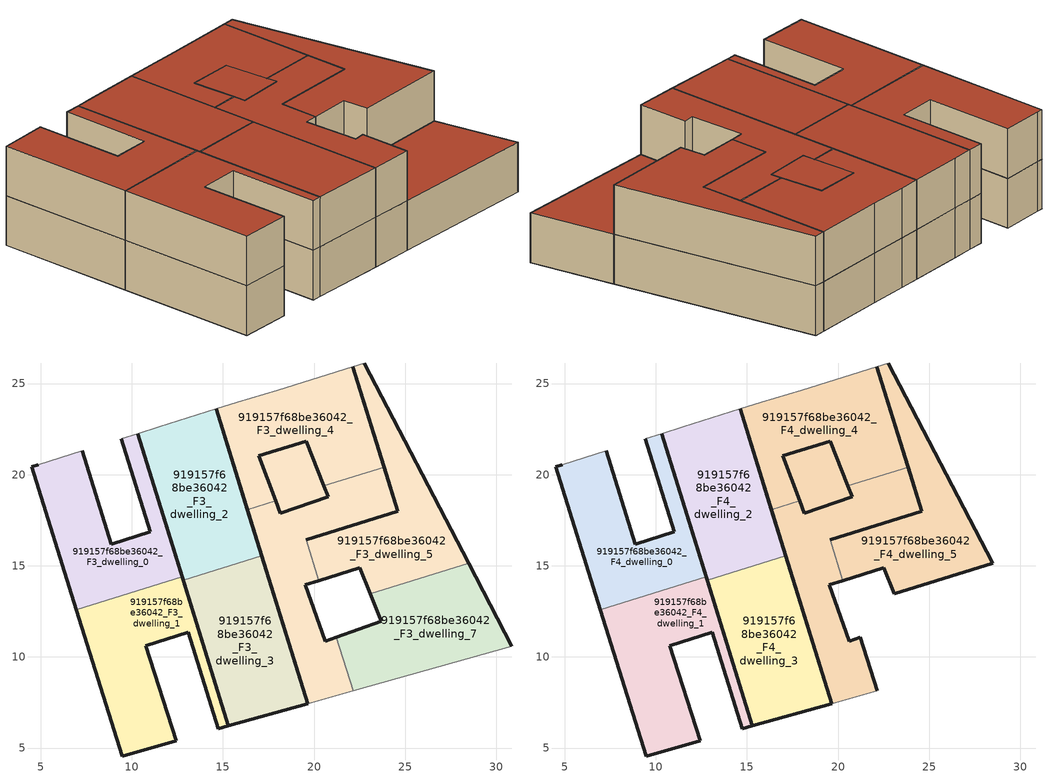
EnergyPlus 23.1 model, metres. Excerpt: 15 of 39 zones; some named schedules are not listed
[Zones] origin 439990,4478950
919157f68be36042_F3_dwelling_0
 floor to 919157f68be36042_F2_dwelling_0 (EU_floor_Construction): 12.76,14.39 10.32,22.25 9.41,21.97 11,16.86 8.87,16.19 7.27,21.32 4.87,20.55 4.5,20.44 6.97,12.59 z9
 wall outside (EU_wall_Construction): 7.27,21.32 8.87,16.19 11,16.86 9.41,21.97 / 10.32,22.25 12.76,14.39 / 6.97,12.59 4.5,20.44 4.87,20.55 z9:12
 wall adiabatic (EU_wall_Construction): 4.87,20.55 7.27,21.32 / 9.41,21.97 10.32,22.25 z9:12
 wall to 919157f68be36042_F3_dwelling_1 (EU_wall_Construction): 12.76,14.39 6.97,12.59 z9:12
919157f68be36042_F3_dwelling_1
 floor to 919157f68be36042_F2_dwelling_1 (EU_floor_Construction): 14.75,6.05 15.31,6.21 12.76,14.39 6.97,12.59 9.49,4.56 12.44,5.41 10.77,10.62 13.09,11.35 z9
 wall outside (EU_wall_Construction): 12.76,14.39 15.31,6.21 14.75,6.05 13.09,11.35 10.77,10.62 12.44,5.41 9.49,4.56 6.97,12.59 z9:12
919157f68be36042_F3_dwelling_2
 floor to 919157f68be36042_F2_dwelling_2 (EU_floor_Construction): 17.13,15.55 14.63,23.61 11.5,22.63 10.32,22.25 12.82,14.21 z9
 wall outside (EU_wall_Construction): 14.63,23.61 17.13,15.55 / 12.82,14.21 10.32,22.25 z9:12
 wall adiabatic (EU_wall_Construction): 10.32,22.25 11.51,22.63 14.63,23.61 z9:12
 wall to 919157f68be36042_F3_dwelling_3 (EU_wall_Construction): 17.13,15.55 12.82,14.21 z9:12
919157f68be36042_F3_dwelling_3
 floor to 919157f68be36042_F2_dwelling_3 (EU_floor_Construction): 19.66,7.43 17.13,15.55 12.82,14.21 15.31,6.21 z9
 wall outside (EU_wall_Construction): 17.13,15.55 19.66,7.43 15.31,6.21 12.82,14.21 z9:12
919157f68be36042_F3_dwelling_4
 floor outside (EU_floor_Construction): 23.84,20.41 22.12,25.93 18.02,24.64 15.8,23.97 14.63,23.61 16.34,18.08 17.89,18.56 16.97,21.04 19.56,21.83 20.53,19.39 z9; 28.48,15.14 22.75,26.12 22.12,25.93 24.6,17.98 19.57,16.42 20.26,14.19 22.5,14.89 23.08,13.46 z9
 wall outside (EU_wall_Construction): 22.12,25.93 23.84,20.42 / 20.53,19.39 19.56,21.83 16.97,21.04 17.89,18.56 / 16.34,18.08 14.63,23.61 z9:12
 wall adiabatic (EU_wall_Construction): 14.63,23.61 15.8,23.97 18.02,24.64 22.12,25.93 z9:12
 wall to 919157f68be36042_F3_dwelling_5 (EU_wall_Construction): 23.84,20.42 20.53,19.39 / 17.89,18.56 16.34,18.08 z9:12
919157f68be36042_F3_dwelling_5
 floor to 919157f68be36042_F2_dwelling_5 (EU_floor_Construction): 22.14,8.13 21.23,11.08 20.63,10.87 19.52,13.95 20.26,14.19 19.57,16.42 24.6,17.98 23.84,20.41 20.53,19.39 20.78,18.78 18.14,17.88 17.89,18.56 16.34,18.08 19.66,7.43 z9; 28.48,15.14 22.75,26.12 22.12,25.93 24.6,17.98 19.57,16.42 20.26,14.19 22.5,14.89 23.08,13.46 z9
 wall outside (EU_wall_Construction): 17.89,18.56 18.14,17.88 20.78,18.78 20.53,19.39 / 23.84,20.42 24.6,17.98 19.57,16.41 / 20.26,14.19 19.52,13.95 20.63,10.87 21.23,11.08 / 19.66,7.43 16.34,18.08 z9:12
 wall adiabatic (EU_wall_Construction): 22.14,8.13 19.66,7.43 z9:12
 wall to 919157f68be36042_F3_dwelling_6 (EU_wall_Construction): 19.57,16.42 20.26,14.19 z9:12
 wall to 919157f68be36042_F3_dwelling_7 (EU_wall_Construction): 21.23,11.08 22.14,8.13 z9:12
919157f68be36042_F3_dwelling_6
 floor outside (EU_floor_Construction): 22.14,8.13 21.23,11.08 20.63,10.87 19.52,13.95 20.26,14.19 19.57,16.42 24.6,17.98 23.84,20.41 20.53,19.39 20.78,18.78 18.14,17.88 17.89,18.56 16.34,18.08 19.66,7.43 z9
 floor to 919157f68be36042_F2_dwelling_6 (EU_floor_Construction): 28.48,15.14 22.75,26.12 22.12,25.93 24.6,17.98 19.57,16.42 20.26,14.19 22.5,14.89 23.08,13.46 z9; 20.78,18.78 19.56,21.83 16.97,21.04 18.14,17.88 z9; 23.84,20.41 22.12,25.93 18.02,24.64 15.8,23.97 14.63,23.61 16.34,18.08 17.89,18.56 16.97,21.04 19.56,21.83 20.53,19.39 z9
 wall outside (EU_wall_Construction): 22.75,26.12 28.48,15.14 / 23.08,13.46 22.5,14.89 20.26,14.19 / 19.57,16.42 24.6,17.98 22.12,25.93 z9:12
 wall adiabatic (EU_wall_Construction): 22.12,25.93 22.75,26.12 z9:12
 wall to 919157f68be36042_F3_dwelling_7 (EU_wall_Construction): 28.48,15.14 23.08,13.46 z9:12
919157f68be36042_F3_dwelling_7
 floor to 919157f68be36042_F2_dwelling_7 (EU_floor_Construction): 30.86,10.59 28.48,15.14 23.08,13.46 23.69,11.96 21.23,11.08 22.14,8.13 z9
 wall outside (EU_wall_Construction): 21.23,11.08 23.69,11.96 23.08,13.46 / 28.48,15.14 30.86,10.59 z9:12
 wall adiabatic (EU_wall_Construction): 30.86,10.59 22.14,8.13 z9:12
 roof outside (EU_roof_Construction): 28.48,15.14 30.86,10.59 22.14,8.13 21.23,11.08 23.69,11.96 23.08,13.46 z12
919157f68be36042_F4_dwelling_0
 floor to 919157f68be36042_F3_dwelling_0 (EU_floor_Construction): 12.76,14.39 10.32,22.25 9.41,21.97 11,16.86 8.87,16.19 7.27,21.32 4.87,20.55 4.5,20.44 6.97,12.59 z12
 wall outside (EU_wall_Construction): 7.27,21.32 8.87,16.19 11,16.86 9.41,21.97 / 10.32,22.25 12.76,14.39 / 6.97,12.59 4.5,20.44 4.87,20.55 z12:15
 wall adiabatic (EU_wall_Construction): 4.87,20.55 7.27,21.32 / 9.41,21.97 10.32,22.25 z12:15
 wall to 919157f68be36042_F4_dwelling_1 (EU_wall_Construction): 12.76,14.39 6.97,12.59 z12:15
 roof outside (EU_roof_Construction): 10.32,22.25 12.76,14.39 6.97,12.59 4.5,20.44 4.87,20.55 7.27,21.32 8.87,16.19 11,16.86 9.41,21.97 z15
919157f68be36042_F4_dwelling_1
 floor to 919157f68be36042_F3_dwelling_1 (EU_floor_Construction): 14.75,6.05 15.31,6.21 12.76,14.39 6.97,12.59 9.49,4.56 12.44,5.41 10.77,10.62 13.09,11.35 z12
 wall outside (EU_wall_Construction): 12.76,14.39 15.31,6.21 14.75,6.05 13.09,11.35 10.77,10.62 12.44,5.41 9.49,4.56 6.97,12.59 z12:15
 roof outside (EU_roof_Construction): 12.76,14.39 15.31,6.21 14.75,6.05 13.09,11.35 10.77,10.62 12.44,5.41 9.49,4.56 6.97,12.59 z15
919157f68be36042_F4_dwelling_2
 floor to 919157f68be36042_F3_dwelling_2 (EU_floor_Construction): 17.13,15.55 14.63,23.61 11.5,22.63 10.32,22.25 12.82,14.21 z12
 wall outside (EU_wall_Construction): 14.63,23.61 17.13,15.55 / 12.82,14.21 10.32,22.25 z12:15
 wall adiabatic (EU_wall_Construction): 10.32,22.25 11.51,22.63 14.63,23.61 z12:15
 wall to 919157f68be36042_F4_dwelling_3 (EU_wall_Construction): 17.13,15.55 12.82,14.21 z12:15
 roof outside (EU_roof_Construction): 14.63,23.61 17.13,15.55 12.82,14.21 10.32,22.25 11.51,22.63 z15
919157f68be36042_F4_dwelling_3
 floor to 919157f68be36042_F3_dwelling_3 (EU_floor_Construction): 19.66,7.43 17.13,15.55 12.82,14.21 15.31,6.21 z12
 wall outside (EU_wall_Construction): 17.13,15.55 19.66,7.43 15.31,6.21 12.82,14.21 z12:15
 roof outside (EU_roof_Construction): 17.13,15.55 19.66,7.43 15.31,6.21 12.82,14.21 z15
919157f68be36042_F4_dwelling_4
 floor outside (EU_floor_Construction): 23.84,20.41 22.12,25.93 18.02,24.64 15.8,23.97 14.63,23.61 16.34,18.08 17.89,18.56 16.97,21.04 19.56,21.83 20.53,19.39 z12; 28.48,15.14 22.75,26.12 22.12,25.93 24.6,17.98 19.57,16.42 20.26,14.19 22.5,14.89 23.08,13.46 z12
 wall outside (EU_wall_Construction): 22.12,25.93 23.84,20.42 / 20.53,19.39 19.56,21.83 16.97,21.04 17.89,18.56 / 16.34,18.08 14.63,23.61 z12:15
 wall adiabatic (EU_wall_Construction): 14.63,23.61 15.8,23.97 18.02,24.64 22.12,25.93 z12:15
 wall to 919157f68be36042_F4_dwelling_5 (EU_wall_Construction): 23.84,20.42 20.53,19.39 / 17.89,18.56 16.34,18.08 z12:15
 roof outside (EU_roof_Construction): 22.12,25.93 23.84,20.41 20.53,19.39 19.56,21.83 16.97,21.04 17.89,18.56 16.34,18.08 14.63,23.61 15.8,23.97 18.02,24.64 z15; 22.75,26.12 28.48,15.14 23.08,13.46 22.5,14.89 20.26,14.19 19.57,16.42 24.6,17.98 22.12,25.93 z15
919157f68be36042_F4_dwelling_5
 floor to 919157f68be36042_F3_dwelling_5 (EU_floor_Construction): 22.14,8.13 21.23,11.08 20.63,10.87 19.52,13.95 20.26,14.19 19.57,16.42 24.6,17.98 23.84,20.41 20.53,19.39 20.78,18.78 18.14,17.88 17.89,18.56 16.34,18.08 19.66,7.43 z12; 28.48,15.14 22.75,26.12 22.12,25.93 24.6,17.98 19.57,16.42 20.26,14.19 22.5,14.89 23.08,13.46 z12
 wall outside (EU_wall_Construction): 17.89,18.56 18.14,17.88 20.78,18.78 20.53,19.39 / 23.84,20.42 24.6,17.98 19.57,16.41 / 20.26,14.19 19.52,13.95 20.63,10.87 21.23,11.08 22.14,8.13 / 19.66,7.43 16.34,18.08 z12:15
 wall adiabatic (EU_wall_Construction): 22.14,8.13 19.66,7.43 z12:15
 wall to 919157f68be36042_F4_dwelling_6 (EU_wall_Construction): 19.57,16.42 20.26,14.19 z12:15
 roof outside (EU_roof_Construction): 22.75,26.12 28.48,15.14 23.08,13.46 22.5,14.89 20.26,14.19 19.57,16.42 24.6,17.98 22.12,25.93 z15; 23.84,20.41 24.6,17.98 19.57,16.42 20.26,14.19 19.52,13.95 20.63,10.87 21.23,11.08 22.14,8.13 19.66,7.43 16.34,18.08 17.89,18.56 18.14,17.88 20.78,18.78 20.53,19.39 z15
919157f68be36042_F4_dwelling_6
 floor outside (EU_floor_Construction): 22.14,8.13 21.23,11.08 20.63,10.87 19.52,13.95 20.26,14.19 19.57,16.42 24.6,17.98 23.84,20.41 20.53,19.39 20.78,18.78 18.14,17.88 17.89,18.56 16.34,18.08 19.66,7.43 z12
 floor to 919157f68be36042_F3_dwelling_6 (EU_floor_Construction): 28.48,15.14 22.75,26.12 22.12,25.93 24.6,17.98 19.57,16.42 20.26,14.19 22.5,14.89 23.08,13.46 z12; 20.78,18.78 19.56,21.83 16.97,21.04 18.14,17.88 z12; 23.84,20.41 22.12,25.93 18.02,24.64 15.8,23.97 14.63,23.61 16.34,18.08 17.89,18.56 16.97,21.04 19.56,21.83 20.53,19.39 z12
 wall outside (EU_wall_Construction): 22.75,26.12 28.48,15.14 23.08,13.46 22.5,14.89 20.26,14.19 / 19.57,16.42 24.6,17.98 22.12,25.93 z12:15
 wall adiabatic (EU_wall_Construction): 22.12,25.93 22.75,26.12 z12:15
 roof outside (EU_roof_Construction): 22.12,25.93 23.84,20.41 20.53,19.39 19.56,21.83 16.97,21.04 17.89,18.56 16.34,18.08 14.63,23.61 15.8,23.97 18.02,24.64 z15; 22.75,26.12 28.48,15.14 23.08,13.46 22.5,14.89 20.26,14.19 19.57,16.42 24.6,17.98 22.12,25.93 z15; 23.84,20.41 24.6,17.98 19.57,16.42 20.26,14.19 19.52,13.95 20.63,10.87 21.23,11.08 22.14,8.13 19.66,7.43 16.34,18.08 17.89,18.56 18.14,17.88 20.78,18.78 20.53,19.39 z15; 19.56,21.83 20.78,18.78 18.14,17.88 16.97,21.04 z15
[Building]
EU S2 Campaign: North Axis=0; Terrain=City; Solar Distribution=FullExterior
[Site:Location]
Madrid: Latitude=40.5; Longitude=-3.5; Time Zone=1; Elevation=609
[SizingPeriod:WeatherFileDays]
AnnualSizingPeriod: Begin Month=1; Begin Day of Month=1; End Month=12; End Day of Month=31; Day of Week for Start Day=Monday; Use Weather File Daylight Saving Period=No; Use Weather File Rain and Snow Indicators=No
[MATERIAL]
EU_InternalMass_Material: Roughness=MediumRough; Thickness=0.1; Conductivity=1; Density=1800; Specific Heat=900; Thermal Absorptance=0.9; Solar Absorptance=0.7; Visible Absorptance=0.7
[MATERIAL:NOMASS] Roughness=MediumRough; Thermal Absorptance=0.9; Solar Absorptance=0.7; Visible Absorptance=0.7
Name | Thermal Resistance
EU_wall_NoMass | 0.419739
EU_roof_NoMass | 0.352165
EU_floor_NoMass | 0.608284
[CONSTRUCTION]
EU_wall_Construction: EU_wall_NoMass
EU_roof_Construction: EU_roof_NoMass
EU_floor_Construction: EU_floor_NoMass
EU_InternalMass_Construction: EU_InternalMass_Material
[ZONE] Type=1; Multiplier=1; Ceiling Height=autocalculate; Floor Area=autocalculate; Part of Total Floor Area=Yes
Name | Volume
919157f68be36042_F3_dwelling_0; 919157f68be36042_F4_dwelling_0 | 114.308
919157f68be36042_F3_dwelling_1; 919157f68be36042_F4_dwelling_1; 919157f68be36042_F3_dwelling_2; 919157f68be36042_F4_dwelling_2 | 114.315
919157f68be36042_F3_dwelling_3; 919157f68be36042_F4_dwelling_3 | 114.3
919157f68be36042_F3_dwelling_4; 919157f68be36042_F4_dwelling_4 | 228.61
919157f68be36042_F3_dwelling_5; 919157f68be36042_F4_dwelling_5 | 228.605
919157f68be36042_F3_dwelling_6; 919157f68be36042_F4_dwelling_6 | 370.299
919157f68be36042_F3_dwelling_7 | 114.297
[INTERNALMASS] Construction=EU_InternalMass_Construction
Name | Zone or ZoneList | Surface Area
919157f68be36042_F3_dwelling_0_EU_InternalMass | 919157f68be36042_F3_dwelling_0 | 38.1031
919157f68be36042_F3_dwelling_1_EU_InternalMass | 919157f68be36042_F3_dwelling_1 | 38.1045
919157f68be36042_F3_dwelling_2_EU_InternalMass | 919157f68be36042_F3_dwelling_2 | 38.1059
919157f68be36042_F3_dwelling_3_EU_InternalMass | 919157f68be36042_F3_dwelling_3 | 38.1004
919157f68be36042_F3_dwelling_4_EU_InternalMass | 919157f68be36042_F3_dwelling_4 | 38.1023
919157f68be36042_F3_dwelling_5_EU_InternalMass | 919157f68be36042_F3_dwelling_5 | 38.105
919157f68be36042_F3_dwelling_6_EU_InternalMass | 919157f68be36042_F3_dwelling_6 | 38.1009
919157f68be36042_F3_dwelling_7_EU_InternalMass | 919157f68be36042_F3_dwelling_7 | 38.1018
919157f68be36042_F4_dwelling_0_EU_InternalMass | 919157f68be36042_F4_dwelling_0 | 34.8504
919157f68be36042_F4_dwelling_1_EU_InternalMass | 919157f68be36042_F4_dwelling_1 | 34.8535
919157f68be36042_F4_dwelling_2_EU_InternalMass | 919157f68be36042_F4_dwelling_2 | 78.2206
919157f68be36042_F4_dwelling_3_EU_InternalMass | 919157f68be36042_F4_dwelling_3 | 79.7267
919157f68be36042_F4_dwelling_4_EU_InternalMass | 919157f68be36042_F4_dwelling_4 | 19.6229
919157f68be36042_F4_dwelling_5_EU_InternalMass | 919157f68be36042_F4_dwelling_5 | 22.3167
919157f68be36042_F4_dwelling_6_EU_InternalMass | 919157f68be36042_F4_dwelling_6 | 35.2468
[OTHEREQUIPMENT] Fuel Type=Electricity; Design Level Calculation Method=Watts/Area; Power per Zone Floor Area=1; Fraction Latent=0; Fraction Radiant=0; Fraction Lost=0; Carbon Dioxide Generation Rate=0; EndUse Subcategory=EU_Step8_InternalGains
Name | Zone or ZoneList or Space or SpaceList | Schedule
EU_Step8_InternalGain_919157f68be36042_F3_dwelling_0_f000 | 919157f68be36042_F3_dwelling_0 | EU_Step8_GainSchedule_919157f68be36042_F3_dwelling_0_f000
EU_Step8_InternalGain_919157f68be36042_F3_dwelling_1_f000 | 919157f68be36042_F3_dwelling_1 | EU_Step8_GainSchedule_919157f68be36042_F3_dwelling_1_f000
EU_Step8_InternalGain_919157f68be36042_F3_dwelling_2_f000 | 919157f68be36042_F3_dwelling_2 | EU_Step8_GainSchedule_919157f68be36042_F3_dwelling_2_f000
EU_Step8_InternalGain_919157f68be36042_F3_dwelling_3_f000 | 919157f68be36042_F3_dwelling_3 | EU_Step8_GainSchedule_919157f68be36042_F3_dwelling_3_f000
EU_Step8_InternalGain_919157f68be36042_F3_dwelling_4_f000 | 919157f68be36042_F3_dwelling_4 | EU_Step8_GainSchedule_919157f68be36042_F3_dwelling_4_f000
EU_Step8_InternalGain_919157f68be36042_F3_dwelling_5_f000 | 919157f68be36042_F3_dwelling_5 | EU_Step8_GainSchedule_919157f68be36042_F3_dwelling_5_f000
EU_Step8_InternalGain_919157f68be36042_F3_dwelling_6_f000 | 919157f68be36042_F3_dwelling_6 | EU_Step8_GainSchedule_919157f68be36042_F3_dwelling_6_f000
EU_Step8_InternalGain_919157f68be36042_F3_dwelling_7_f000 | 919157f68be36042_F3_dwelling_7 | EU_Step8_GainSchedule_919157f68be36042_F3_dwelling_7_f000
EU_Step8_InternalGain_919157f68be36042_F4_dwelling_0_f000 | 919157f68be36042_F4_dwelling_0 | EU_Step8_GainSchedule_919157f68be36042_F4_dwelling_0_f000
EU_Step8_InternalGain_919157f68be36042_F4_dwelling_1_f000 | 919157f68be36042_F4_dwelling_1 | EU_Step8_GainSchedule_919157f68be36042_F4_dwelling_1_f000
EU_Step8_InternalGain_919157f68be36042_F4_dwelling_2_f000 | 919157f68be36042_F4_dwelling_2 | EU_Step8_GainSchedule_919157f68be36042_F4_dwelling_2_f000
EU_Step8_InternalGain_919157f68be36042_F4_dwelling_3_f000 | 919157f68be36042_F4_dwelling_3 | EU_Step8_GainSchedule_919157f68be36042_F4_dwelling_3_f000
EU_Step8_InternalGain_919157f68be36042_F4_dwelling_4_f000 | 919157f68be36042_F4_dwelling_4 | EU_Step8_GainSchedule_919157f68be36042_F4_dwelling_4_f000
EU_Step8_InternalGain_919157f68be36042_F4_dwelling_5_f000 | 919157f68be36042_F4_dwelling_5 | EU_Step8_GainSchedule_919157f68be36042_F4_dwelling_5_f000
EU_Step8_InternalGain_919157f68be36042_F4_dwelling_6_f000 | 919157f68be36042_F4_dwelling_6 | EU_Step8_GainSchedule_919157f68be36042_F4_dwelling_6_f000
[ZONEVENTILATION:DESIGNFLOWRATE] Schedule=EU_AlwaysOn; Design Flow Rate Calculation Method=AirChanges/Hour; Air Changes per Hour=0.703302; Ventilation Type=Natural; Fan Pressure Rise=0; Fan Total Efficiency=1; Constant Term Coefficient=1; Temperature Term Coefficient=0; Velocity Term Coefficient=0; Velocity Squared Term Coefficient=0; Minimum Indoor Temperature=-100; Maximum Indoor Temperature=100; Delta Temperature=-100; Minimum Outdoor Temperature=-100; Maximum Outdoor Temperature=100; Maximum Wind Speed=40
Name | Zone or ZoneList or Space or SpaceList
EU_ConstantAir_919157f68be36042_F3_dwelling_0 | 919157f68be36042_F3_dwelling_0
EU_ConstantAir_919157f68be36042_F3_dwelling_1 | 919157f68be36042_F3_dwelling_1
EU_ConstantAir_919157f68be36042_F3_dwelling_2 | 919157f68be36042_F3_dwelling_2
EU_ConstantAir_919157f68be36042_F3_dwelling_3 | 919157f68be36042_F3_dwelling_3
EU_ConstantAir_919157f68be36042_F3_dwelling_4 | 919157f68be36042_F3_dwelling_4
EU_ConstantAir_919157f68be36042_F3_dwelling_5 | 919157f68be36042_F3_dwelling_5
EU_ConstantAir_919157f68be36042_F3_dwelling_6 | 919157f68be36042_F3_dwelling_6
EU_ConstantAir_919157f68be36042_F3_dwelling_7 | 919157f68be36042_F3_dwelling_7
EU_ConstantAir_919157f68be36042_F4_dwelling_0 | 919157f68be36042_F4_dwelling_0
EU_ConstantAir_919157f68be36042_F4_dwelling_1 | 919157f68be36042_F4_dwelling_1
EU_ConstantAir_919157f68be36042_F4_dwelling_2 | 919157f68be36042_F4_dwelling_2
EU_ConstantAir_919157f68be36042_F4_dwelling_3 | 919157f68be36042_F4_dwelling_3
EU_ConstantAir_919157f68be36042_F4_dwelling_4 | 919157f68be36042_F4_dwelling_4
EU_ConstantAir_919157f68be36042_F4_dwelling_5 | 919157f68be36042_F4_dwelling_5
EU_ConstantAir_919157f68be36042_F4_dwelling_6 | 919157f68be36042_F4_dwelling_6
[HVACTEMPLATE:ZONE:IDEALLOADSAIRSYSTEM] System Availability Schedule=EU_AlwaysOn; Maximum Heating Supply Air Temperature=50; Minimum Cooling Supply Air Temperature=13; Maximum Heating Supply Air Humidity Ratio=0.0156; Minimum Cooling Supply Air Humidity Ratio=0.0077; Heating Limit=NoLimit; Cooling Limit=NoLimit; Heating Availability Schedule=EU_AlwaysOn; Cooling Availability Schedule=EU_CoolingOff; Dehumidification Control Type=ConstantSensibleHeatRatio; Cooling Sensible Heat Ratio=0.7; Dehumidification Setpoint=60; Humidification Control Type=None; Humidification Setpoint=30; Outdoor Air Method=None; Outdoor Air Flow Rate per Person=0.00944; Outdoor Air Flow Rate per Zone Floor Area=0; Outdoor Air Flow Rate per Zone=0; Demand Controlled Ventilation Type=None; Outdoor Air Economizer Type=NoEconomizer; Heat Recovery Type=None; Sensible Heat Recovery Effectiveness=0.7; Latent Heat Recovery Effectiveness=0.65
Name | Template Thermostat
919157f68be36042_F3_dwelling_0 | EU_HeatOnly_919157f68be36042_F3_dwelling_0
919157f68be36042_F3_dwelling_1 | EU_HeatOnly_919157f68be36042_F3_dwelling_1
919157f68be36042_F3_dwelling_2 | EU_HeatOnly_919157f68be36042_F3_dwelling_2
919157f68be36042_F3_dwelling_3 | EU_HeatOnly_919157f68be36042_F3_dwelling_3
919157f68be36042_F3_dwelling_4 | EU_HeatOnly_919157f68be36042_F3_dwelling_4
919157f68be36042_F3_dwelling_5 | EU_HeatOnly_919157f68be36042_F3_dwelling_5
919157f68be36042_F3_dwelling_6 | EU_HeatOnly_919157f68be36042_F3_dwelling_6
919157f68be36042_F3_dwelling_7 | EU_HeatOnly_919157f68be36042_F3_dwelling_7
919157f68be36042_F4_dwelling_0 | EU_HeatOnly_919157f68be36042_F4_dwelling_0
919157f68be36042_F4_dwelling_1 | EU_HeatOnly_919157f68be36042_F4_dwelling_1
919157f68be36042_F4_dwelling_2 | EU_HeatOnly_919157f68be36042_F4_dwelling_2
919157f68be36042_F4_dwelling_3 | EU_HeatOnly_919157f68be36042_F4_dwelling_3
919157f68be36042_F4_dwelling_4 | EU_HeatOnly_919157f68be36042_F4_dwelling_4
919157f68be36042_F4_dwelling_5 | EU_HeatOnly_919157f68be36042_F4_dwelling_5
919157f68be36042_F4_dwelling_6 | EU_HeatOnly_919157f68be36042_F4_dwelling_6
